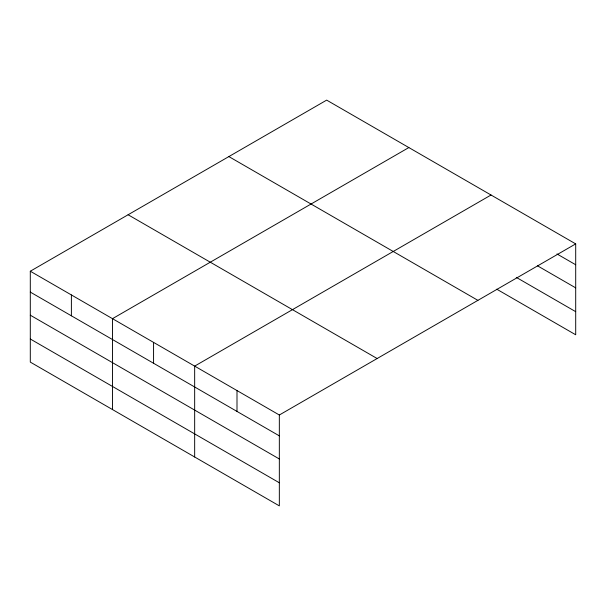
<?xml version="1.0" encoding="UTF-8"?>
<svg xmlns="http://www.w3.org/2000/svg" width="606" height="606" viewBox="0 0 606 606"><rect width="100%" height="100%" fill="white"/><g stroke="black" fill="none" stroke-linecap="round" stroke-linejoin="round"><path stroke-width="0.91" d="M30.3 271.223L279.336 415.004L279.336 505.881L30.3 362.108L30.3 271.223L326.664 100.119L575.7 243.892L575.7 334.777L496.731 289.183M408.845 147.561L112.481 318.673L112.481 409.55M491.027 195.011L194.662 366.115L194.662 457M279.336 415.004L575.7 243.892M556.975 253.952L575.7 264.761M537.439 265.776L575.7 287.865M516.267 277.359L575.7 311.673M228.863 156.583L477.899 300.356M128.101 214.759L377.137 358.532M30.3 292.092L279.336 435.865M30.3 315.196L279.336 458.977M30.3 339.004L279.336 482.777M236.999 390.559L236.999 411.429M153.568 342.39L153.568 363.259M71.387 294.948L71.387 315.817"/></g></svg>
